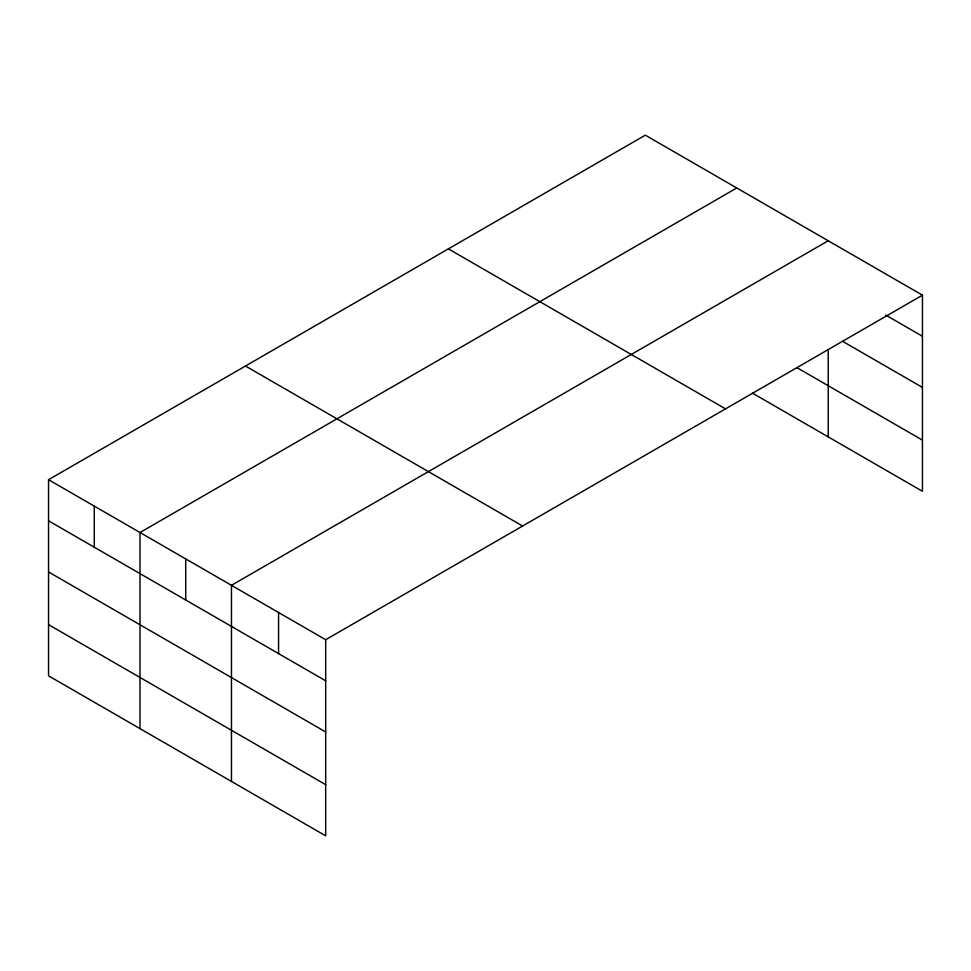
<?xml version="1.0" encoding="UTF-8"?>
<svg xmlns="http://www.w3.org/2000/svg" width="971" height="971" viewBox="0 0 971 971"><rect width="100%" height="100%" fill="white"/><g stroke="black" fill="none" stroke-linecap="round" stroke-linejoin="round"><path stroke-width="1.46" d="M752.452 393.134L922.45 491.29L922.45 295.172L645.314 135.175L48.55 479.71L48.55 675.828L325.686 835.825L325.686 639.719L48.55 479.71M736.771 187.973L140.006 532.521L140.006 728.626M828.227 240.772L231.462 585.319L231.462 781.424M325.686 639.719L922.45 295.172M885.807 315.114L922.45 336.269M842.622 341.331L922.45 387.417M796.875 367.621L922.45 440.13M448.384 248.867L725.519 408.876M245.481 366.018L522.616 526.015M48.55 520.808L325.686 680.805M48.55 571.968L325.686 731.964M48.55 624.669L325.686 784.665M828.227 349.584L828.227 436.889M278.568 612.519L278.568 653.604M185.728 558.92L185.728 600.005M94.272 506.109L94.272 547.207"/></g></svg>
